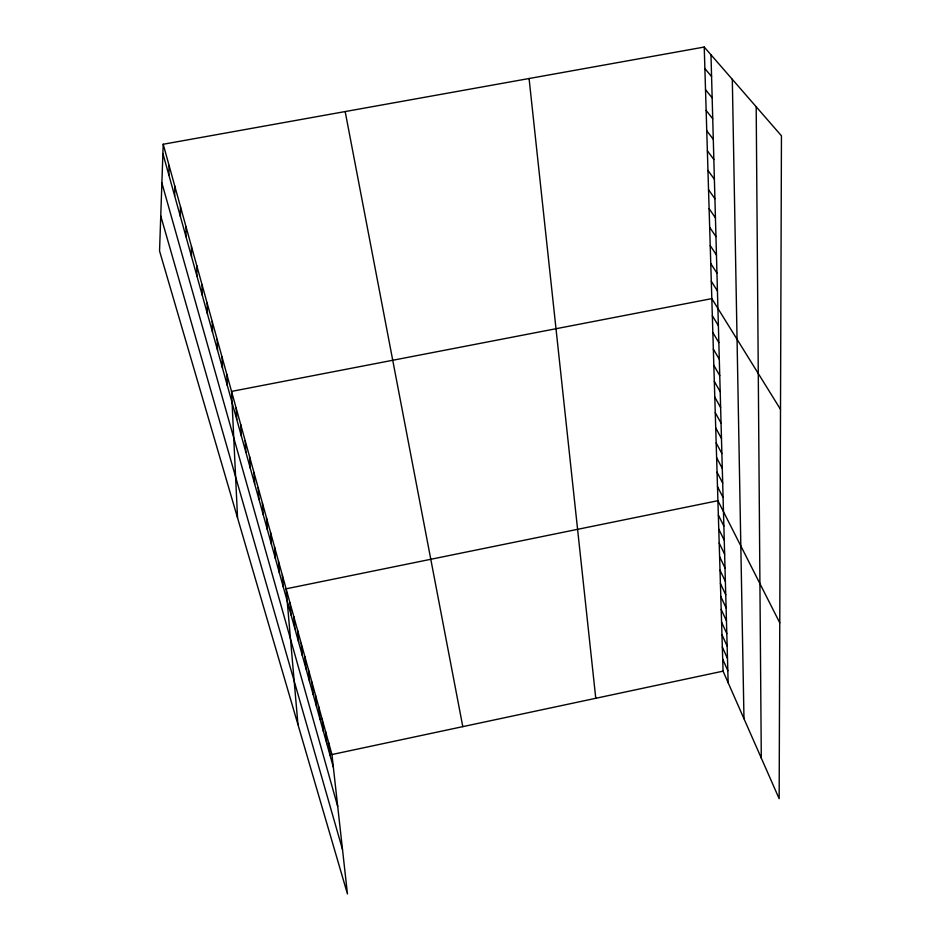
<?xml version="1.0" encoding="UTF-8"?>
<svg xmlns="http://www.w3.org/2000/svg" width="941" height="941" viewBox="0 0 941 941"><rect width="100%" height="100%" fill="white"/><g stroke="black" fill="none" stroke-linecap="round" stroke-linejoin="round"><path stroke-width="1.41" d="M185.989 236.697L186 226.687M180.39 216.501L180.472 206.655M174.673 195.916L174.826 186.247M168.839 174.932L169.074 165.451M163.216 144.255L159.547 250.965L347.452 893.95L331.938 754.541L163.216 144.255L704.233 47.05L781.453 135.81L779.16 798.697L723.053 671.156L704.233 47.05M331.938 754.541L723.053 671.156M704.88 68.575L711.572 76.539M705.515 89.689L712.161 97.852M706.138 110.426L712.725 118.778M706.762 130.787L713.29 139.315M707.361 150.772L713.843 159.476M707.95 170.415L714.384 179.272M708.538 189.694L714.913 198.716M709.102 208.655L715.431 217.818M709.667 227.275L715.948 236.579M710.22 245.566L716.454 255.023M710.761 263.562L716.948 273.137M711.29 281.241L717.43 290.945M780.501 409.359L711.819 298.626L231.545 391.409L237.544 517.844M712.337 315.729L718.383 325.668M712.843 332.538L718.842 342.583M713.337 349.087L719.3 359.227M713.831 365.355L719.747 375.6M714.313 381.364L720.194 391.703M714.795 397.114L720.618 407.547M715.254 412.617L721.053 423.144M715.713 427.873L721.465 438.482M716.172 442.893L721.876 453.586M716.619 457.691L722.288 468.442M717.054 472.253L722.688 483.074M717.489 486.591L723.076 497.483M779.771 622.824L717.912 500.706L286.123 588.807L297.968 724.594M718.348 515.045L723.864 526.066M718.771 529.148L724.252 540.228M719.195 543.039L724.629 554.178M719.606 556.719L725.005 567.917M720.018 570.199L725.37 581.444M720.418 583.479L725.734 594.771M720.806 596.559L726.099 607.898M721.194 609.45L726.452 620.825M721.582 622.154L726.805 633.575M721.959 634.669L727.146 646.126M722.335 647.008L727.475 658.5M722.7 659.17L727.816 670.698M160.758 215.948L342.5 849.488M161.887 182.954L337.713 806.449M162.899 153.548L333.337 767.15M345.171 111.556L462.796 726.64M328.715 742.908L330.103 755.494M529.077 78.515L595.771 698.293M325.457 731.098L326.821 743.661M322.14 719.112L323.481 731.663M318.776 706.962L320.093 719.477M315.364 694.623L316.658 707.103M311.906 682.096L313.177 694.54M308.389 669.369L309.624 681.79M304.825 656.465L306.037 668.839M301.191 643.35L302.379 655.689M297.509 630.035L298.673 642.338M293.78 616.508L294.898 628.764M289.981 602.769L291.075 614.979M282.312 575.045L283.335 587.149M278.442 561.059L279.442 573.116M274.525 546.862L275.478 558.86M270.538 532.43L271.455 544.369M266.479 517.773L267.362 529.642M262.363 502.87L263.209 514.668M258.175 487.732L258.975 499.448M253.917 472.347L254.682 483.98M249.588 456.691L250.318 468.253M245.189 440.776L245.872 452.256M240.72 424.603L241.355 435.977M236.167 408.147L236.756 419.427M226.84 374.377L227.31 385.445M222.041 357.039L222.464 368.013M217.171 339.407L217.536 350.252M212.207 321.457L212.513 332.185M710.984 54.813L728.146 682.719M207.149 303.19L207.408 313.776M732.31 79.326L743.978 718.712M202.009 284.582L202.197 295.039M196.775 265.633L196.904 275.948M756.188 106.768L761.293 758.081M191.435 246.342L191.494 256.505"/></g></svg>
